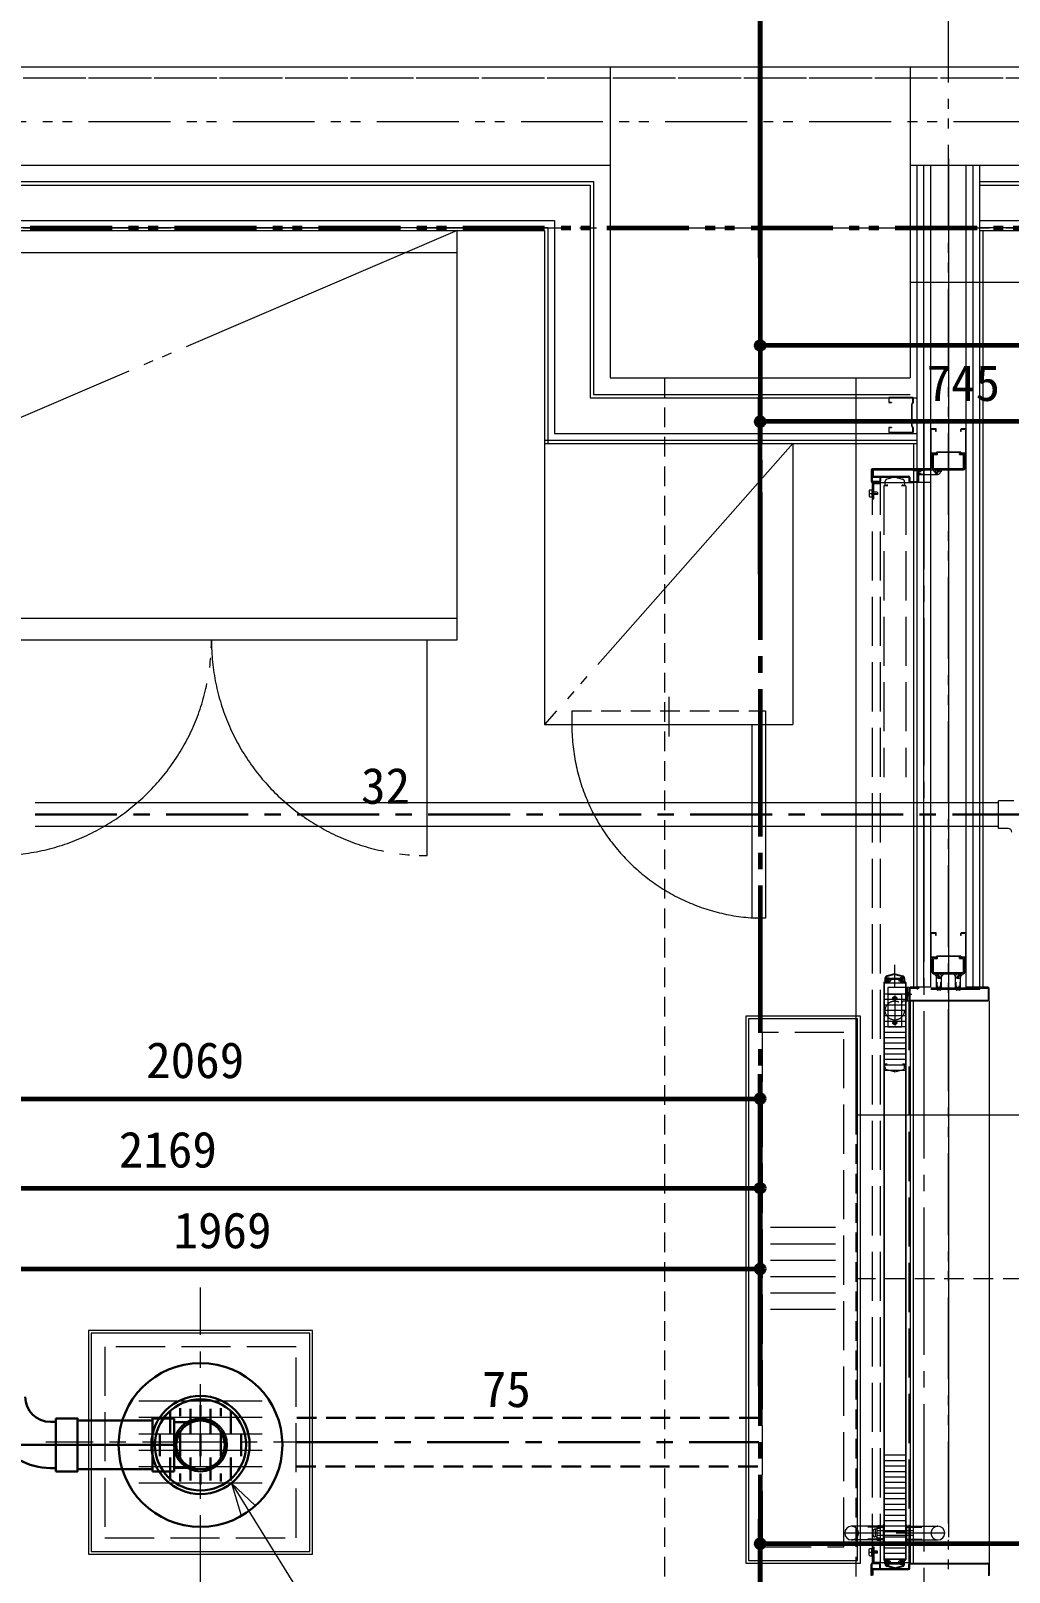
# Model space of a CAD drawing. Units: millimetres at full size, sheet at 1:30. Extents: x -16828 to 149130, y 47892 to 100313.
# Drawn here: x 4849 to 6641, y 61088 to 63912 of the extents above; entities that cross this region are included whole.
import ezdxf
from ezdxf.enums import TextEntityAlignment as Align

# ---------------------------------------------------------------- set-up
doc = ezdxf.new("R2010")
doc.units = ezdxf.units.MM
doc.header["$LTSCALE"] = 30
doc.header["$PDMODE"] = 32
doc.header["$PDSIZE"] = 15
for name, pattern in [('CHAIN1', [8, 5, -1, 1, -1]), ('CHAIN2', [12, 9, -1, 1, -1]), ('DASHED1', [1.8, 1.2, -0.6]), ('DASHED3', [4, 3, -1]), ('DOUBLE_CHAIN1', [8.8, 5, -1, 0.6, -0.6, 0.6, -1]), ('LONG_DOUBLE_CHAIN', [21.8, 18, -1, 0.6, -0.6, 0.6, -1])]:
    doc.linetypes.add(name, pattern=pattern)
for name, color, linetype, lineweight in [('0-0', 7, 'CHAIN2', 15), ('0-1', 7, 'Continuous', 15), ('2-0_通芯', 7, 'DOUBLE_CHAIN1', 15), ('2-1_躯体', 7, 'Continuous', 15), ('2-2_間仕切り芯', 7, 'DOUBLE_CHAIN1', 15), ('2-3_間仕切り', 7, 'Continuous', 15), ('2-A_建具', 7, 'Continuous', 15), ('2-B_金物', 7, 'Continuous', 15), ('3-0_AIHO08-壁芯', 7, 'CHAIN2', 15), ('3-4_AIHO30-厨房機器', 7, 'Continuous', 15), ('3-5_AIHO31-厨房機器中心線', 7, 'CHAIN2', 15), ('3-6_AIHO33-厨房機器隠れ線', 7, 'DASHED1', 15), ('3-8_AIHO30-厨房機器LL', 7, 'Continuous', 15), ('3-9_AIHO32-厨房機器補助線', 7, 'LONG_DOUBLE_CHAIN', 15), ('9-6_無題7', 7, 'Continuous', 15), ('9-9_配管－汚水１：硬質塩ビ管（ＤＶ）', 2, 'Continuous', 30), ('9-B_配管－給湯１２：ＨＴＬＰ（ＵＸ）', 3, 'Continuous', 20), ('9-E_配管－給湯１：ＣＵＰ(Ｍ)', 1, 'Continuous', 60)]:
    doc.layers.add(name, color=color, linetype=linetype, lineweight=lineweight)
doc.styles.add('ＭＳ ゴシック', font='')
doc.styles.get('ＭＳ ゴシック').set_extended_font_data('MS Gothic')

msp = doc.modelspace()

# ---------------------------------------------------------------- linework, layer by layer
at = {"layer": '0-0', "color": 1, "lineweight": 60}
msp.add_line((6184.96, 68105.86), (6184.96, 49250.86), dxfattribs=at)
at = {"layer": '0-0'}
msp.add_line((-9565.04, 63550.86), (35684.96, 63550.86), dxfattribs=at)
at = {"layer": '0-1'}
for p, q in [((-6110.04, 63845.86), (25484.96, 63845.86)), ((6459.96, 63845.86), (6459.96, 63275.86)), ((459.96, 63665.86), (5909.96, 63665.86)), ((6459.96, 63665.86), (11909.96, 63665.86)), ((11909.96, 63450.86), (6459.96, 63450.86))]:
    msp.add_line(p, q, dxfattribs=at)
at = {"layer": '0-1', "linetype": 'DASHED3'}
msp.add_line((-925.04, 63825.86), (25384.96, 63825.86), dxfattribs=at)
at = {"layer": '0-1', "linetype": 'DASHED1'}
for p, q in [((6009.96, 63275.86), (6009.96, 55775.86)), ((6359.96, 63275.86), (6359.96, 55775.86)), ((6359.96, 61925.86), (12009.96, 61925.86)), ((6359.96, 61625.86), (12009.96, 61625.86))]:
    msp.add_line(p, q, dxfattribs=at)
at = {"layer": '0-1'}
for points in [[(5909.96, 63845.86), (5909.96, 63275.86), (6459.96, 63275.86)], [(6359.96, 63275.86), (6359.96, 61925.86), (12009.96, 61925.86), (12009.96, 63275.86)]]:
    msp.add_lwpolyline(points, dxfattribs=at)
at = {"layer": '2-0_通芯'}
msp.add_line((-9565.04, 63745.86), (35684.96, 63745.86), dxfattribs=at)
at = {"layer": '2-0_通芯', "color": 1, "lineweight": 60}
msp.add_line((-10727.74, 63550.86), (35684.96, 63550.86), dxfattribs=at)
at = {"layer": '2-1_躯体'}
for p, q in [((4499.96, 63845.86), (12639.96, 63845.86)), ((5909.96, 63845.86), (5909.96, 63275.86)), ((6459.96, 63845.86), (6459.96, 63275.86)), ((4539.96, 63665.86), (5909.96, 63665.86)), ((6459.96, 63665.86), (11909.96, 63665.86)), ((5909.96, 63275.86), (6459.96, 63275.86))]:
    msp.add_line(p, q, dxfattribs=at)
at = {"layer": '2-1_躯体', "linetype": 'DASHED3'}
msp.add_line((4499.96, 63825.86), (12639.96, 63825.86), dxfattribs=at)
at = {"layer": '2-2_間仕切り芯'}
msp.add_line((6529.96, 57745.22), (6529.96, 64749.43), dxfattribs=at)
at = {"layer": '2-3_間仕切り'}
for p, q in [((6472.46, 62159.36), (6472.46, 63665.86)), ((6484.96, 62159.36), (6484.96, 63665.86)), ((6497.46, 62159.36), (6497.46, 63665.86)), ((6562.46, 62159.36), (6562.46, 63665.86)), ((6574.96, 62159.36), (6574.96, 63665.86)), ((6587.46, 62159.36), (6587.46, 63665.86)), ((4501.56, 63635.86), (5879.96, 63635.86)), ((6587.46, 63635.86), (11879.96, 63635.86)), ((4539.96, 63629.36), (5873.46, 63629.36)), ((4524.96, 63551.86), (5795.96, 63551.86)), ((4524.96, 63545.86), (5789.96, 63545.86)), ((4539.96, 63564.36), (5808.46, 63564.36)), ((5795.96, 63551.86), (5795.96, 63155.86)), ((5808.46, 63564.36), (5808.46, 63174.36)), ((6587.46, 63564.36), (11808.46, 63564.36)), ((6593.46, 62159.36), (6593.46, 63545.86)), ((5789.96, 63161.86), (6472.46, 63161.86)), ((5808.46, 63174.36), (6472.46, 63174.36)), ((6466.46, 62159.36), (6466.46, 63155.86))]:
    msp.add_line(p, q, dxfattribs=at)
for points in [[(5879.96, 63635.86), (5879.96, 63245.86), (6459.96, 63245.86)], [(5873.46, 63629.36), (5873.46, 63239.36), (6472.46, 63239.36)], [(6587.46, 63629.36), (11873.46, 63629.36), (11873.46, 63239.36)], [(5789.96, 63545.86), (5789.96, 63155.86), (6472.46, 63155.86)], [(6587.46, 63551.86), (11795.96, 63551.86), (11795.96, 63161.86)], [(6587.46, 63545.86), (11789.96, 63545.86), (11789.96, 63155.86)]]:
    msp.add_lwpolyline(points, dxfattribs=at)
at = {"layer": '2-A_建具'}
for p, q in [((6529.96, 63677.94), (6529.96, 61151.87)), ((6420.46, 63239.16), (6420.46, 63231.56)), ((6421.26, 63231.46), (6421.26, 63239.26)), ((6464.36, 63239.56), (6421.56, 63239.56)), ((6464.26, 63240.36), (6421.66, 63240.36)), ((6464.66, 63230.82), (6464.66, 63239.26)), ((6465.46, 63239.16), (6465.46, 63230.86)), ((6425.46, 63231.16), (6421.56, 63231.16)), ((6425.46, 63230.36), (6421.66, 63230.36)), ((6425.46, 63231.16), (6425.46, 63230.36)), ((6462.66, 63187.53), (6462.66, 63228.2)), ((6464.57, 63230.6), (6463.01, 63229.04)), ((6463.46, 63187.49), (6463.46, 63228.24)), ((6465.11, 63230.01), (6463.55, 63228.45)), ((6420.46, 63184.16), (6420.46, 63176.56)), ((6421.26, 63176.46), (6421.26, 63184.26)), ((6425.46, 63184.56), (6421.56, 63184.56)), ((6425.46, 63185.36), (6421.66, 63185.36)), ((6425.46, 63185.36), (6425.46, 63184.56)), ((6463.01, 63186.68), (6464.57, 63185.12)), ((6463.55, 63187.27), (6465.11, 63185.71)), ((6464.66, 63176.46), (6464.66, 63184.91)), ((6465.46, 63184.86), (6465.46, 63176.56)), ((6497.46, 63138.96), (6497.46, 63181.56)), ((6498.26, 63138.56), (6498.26, 63181.96)), ((6498.26, 63181.96), (6506.66, 63181.96)), ((6506.26, 63182.76), (6498.66, 63182.76)), ((6507.46, 63177.76), (6507.46, 63181.56)), ((6553.26, 63181.96), (6561.66, 63181.96)), ((6553.26, 63177.76), (6553.26, 63181.96)), ((6561.26, 63182.76), (6553.66, 63182.76)), ((6562.46, 63138.96), (6562.46, 63181.56)), ((6464.36, 63176.16), (6421.56, 63176.16)), ((6464.26, 63175.36), (6421.66, 63175.36)), ((6498.26, 63138.56), (6507.13, 63138.56)), ((6498.66, 63137.76), (6509.96, 63137.76)), ((6499.96, 63110.16), (6499.96, 63135.36)), ((6502.26, 63135.46), (6509.96, 63135.46)), ((6502.26, 63110.06), (6502.26, 63135.46)), ((6509.13, 63140.56), (6507.13, 63138.56)), ((6509.46, 63139.76), (6507.81, 63138.11)), ((6509.13, 63140.56), (6550.79, 63140.56)), ((6509.46, 63139.76), (6550.46, 63139.76)), ((6509.96, 63135.46), (6509.96, 63137.76)), ((6549.96, 63135.46), (6557.66, 63135.46)), ((6552.11, 63138.11), (6550.46, 63139.76)), ((6552.79, 63138.56), (6550.79, 63140.56)), ((6559.96, 63110.16), (6559.96, 63135.36)), ((6388.46, 63106.96), (6388.46, 63086.76)), ((6390.06, 63107.76), (6475.46, 63107.76)), ((6390.06, 63107.76), (6390.06, 63085.96)), ((6496.46, 63109.36), (6390.86, 63109.36)), ((6391.66, 63095.96), (6456.66, 63095.96)), ((6392.46, 63094.36), (6457.46, 63094.36)), ((6403.86, 63094.36), (6403.86, 63085.96)), ((6405.46, 63094.36), (6405.46, 63086.76)), ((6457.46, 63094.36), (6457.46, 63086.76)), ((6472.16, 63105.46), (6465.46, 63105.46)), ((6472.07, 63101.26), (6479.82, 63101.26)), ((6472.4, 63099.76), (6486.26, 63099.76)), ((6473.16, 63085.96), (6473.16, 63104.46)), ((6473.56, 63107.76), (6509.96, 63107.76)), ((6473.56, 63098.76), (6509.96, 63098.76)), ((6474.71, 63106.76), (6486.26, 63106.76)), ((6475.05, 63105.26), (6479.82, 63105.26)), ((6475.46, 63109.36), (6475.46, 63107.76)), ((6502.36, 63107.76), (6557.56, 63107.76)), ((6511.83, 63107.36), (6505.86, 63101.4)), ((6513.43, 63106.13), (6507.09, 63099.79)), ((6403.86, 63085.96), (6390.06, 63085.96)), ((6403.06, 63084.36), (6390.86, 63084.36)), ((6459.06, 63093.56), (6459.06, 63085.96)), ((6459.06, 63085.96), (6475.46, 63085.96)), ((6496.46, 63084.36), (6459.86, 63084.36)), ((6497.46, 62215.56), (6497.46, 62258.16)), ((6498.26, 62258.56), (6506.66, 62258.56)), ((6498.26, 62215.16), (6498.26, 62258.56)), ((6506.26, 62259.36), (6498.66, 62259.36)), ((6506.66, 62254.36), (6506.66, 62258.56)), ((6507.46, 62254.36), (6506.66, 62254.36)), ((6507.46, 62254.36), (6507.46, 62258.16)), ((6552.46, 62254.36), (6552.46, 62258.16)), ((6553.26, 62254.36), (6552.46, 62254.36)), ((6553.26, 62254.36), (6553.26, 62258.56)), ((6553.26, 62258.56), (6561.66, 62258.56)), ((6561.26, 62259.36), (6553.66, 62259.36)), ((6561.66, 62215.16), (6561.66, 62258.56)), ((6562.46, 62215.56), (6562.46, 62258.16)), ((6431.46, 62160.96), (6431.46, 62200.36)), ((6498.26, 62215.16), (6507.13, 62215.16)), ((6498.66, 62214.36), (6509.96, 62214.36)), ((6499.96, 62186.76), (6499.96, 62211.96)), ((6502.26, 62186.66), (6502.26, 62212.06)), ((6502.26, 62212.06), (6509.96, 62212.06)), ((6509.13, 62217.16), (6507.13, 62215.16)), ((6509.46, 62216.36), (6507.81, 62214.71)), ((6509.13, 62217.16), (6550.79, 62217.16)), ((6509.46, 62216.36), (6550.46, 62216.36)), ((6509.96, 62212.06), (6509.96, 62214.36)), ((6549.96, 62212.06), (6549.96, 62214.36)), ((6549.96, 62214.36), (6561.26, 62214.36)), ((6549.96, 62212.06), (6557.66, 62212.06)), ((6552.11, 62214.71), (6550.46, 62216.36)), ((6552.79, 62215.16), (6550.79, 62217.16)), ((6552.79, 62215.16), (6561.66, 62215.16)), ((6557.66, 62186.66), (6557.66, 62212.06)), ((6559.96, 62186.76), (6559.96, 62211.96)), ((6411.46, 62168.06), (6411.46, 61110.66)), ((6412.06, 62168.36), (6412.06, 61110.36)), ((6450.86, 62166.86), (6412.06, 62166.86)), ((6412.21, 62167.86), (6412.21, 62167.36)), ((6418.96, 62168.96), (6412.36, 62168.96)), ((6413.46, 62175.58), (6413.46, 62169.36)), ((6413.46, 62169.36), (6417.46, 62169.36)), ((6414.66, 62173.36), (6414.66, 62170.56)), ((6414.66, 62170.56), (6417.46, 62170.56)), ((6414.96, 62176.86), (6421.46, 62176.86)), ((6414.96, 62175.36), (6417.46, 62175.36)), ((6430.92, 62184.29), (6417.1, 62180.39)), ((6417.21, 62168.36), (6417.21, 62167.86)), ((6417.21, 62167.86), (6419.96, 62167.86)), ((6417.46, 62175.36), (6417.46, 62174.36)), ((6417.46, 62174.36), (6421.71, 62174.36)), ((6417.46, 62170.71), (6417.46, 62173.86)), ((6417.46, 62170.56), (6417.46, 62169.36)), ((6430.92, 62182.73), (6417.51, 62178.94)), ((6418.3, 62169.72), (6419.96, 62169.36)), ((6418.46, 62170.71), (6420.57, 62170.25)), ((6418.71, 62172.66), (6418.71, 62171.36)), ((6419.21, 62173.16), (6421.71, 62173.16)), ((6419.21, 62170.86), (6423.71, 62170.86)), ((6419.96, 62169.36), (6419.96, 62167.86)), ((6420.96, 62169.76), (6420.96, 62167.86)), ((6420.96, 62167.86), (6441.96, 62167.86)), ((6421.46, 62176.86), (6421.46, 62175.86)), ((6421.46, 62175.86), (6441.46, 62175.86)), ((6421.71, 62174.36), (6421.71, 62173.16)), ((6423.71, 62174.36), (6423.71, 62170.86)), ((6423.71, 62174.36), (6439.21, 62174.36)), ((6432, 62184.29), (6445.82, 62180.39)), ((6432, 62182.73), (6445.41, 62178.94)), ((6439.21, 62174.36), (6439.21, 62170.86)), ((6443.71, 62170.86), (6439.21, 62170.86)), ((6445.46, 62174.36), (6441.21, 62174.36)), ((6441.21, 62174.36), (6441.21, 62173.16)), ((6443.71, 62173.16), (6441.21, 62173.16)), ((6441.46, 62176.86), (6441.46, 62175.86)), ((6447.96, 62176.86), (6441.46, 62176.86)), ((6441.96, 62169.76), (6441.96, 62167.86)), ((6444.46, 62170.71), (6442.35, 62170.25)), ((6444.62, 62169.72), (6442.96, 62169.36)), ((6442.96, 62169.36), (6442.96, 62167.86)), ((6443.96, 62168.96), (6443.96, 62168.36)), ((6450.56, 62168.96), (6443.96, 62168.96)), ((6450.86, 62168.36), (6443.96, 62168.36)), ((6444.21, 62172.66), (6444.21, 62171.36)), ((6447.96, 62175.36), (6445.46, 62175.36)), ((6445.46, 62175.36), (6445.46, 62174.36)), ((6445.46, 62170.71), (6445.46, 62173.86)), ((6445.46, 62170.56), (6445.46, 62169.36)), ((6448.26, 62170.56), (6445.46, 62170.56)), ((6449.46, 62169.36), (6445.46, 62169.36)), ((6448.26, 62173.36), (6448.26, 62170.56)), ((6449.46, 62175.58), (6449.46, 62169.36)), ((6450.71, 62167.86), (6450.71, 62167.36)), ((6450.86, 62168.36), (6450.86, 61110.36)), ((6451.46, 62168.06), (6451.46, 61110.66)), ((6502.26, 62186.66), (6557.66, 62186.66)), ((6502.36, 62184.36), (6557.56, 62184.36)), ((6507.96, 62155.86), (6507.96, 62179.86)), ((6508.36, 62181.73), (6514.33, 62175.77)), ((6508.96, 62157.02), (6508.96, 62168.56)), ((6509.59, 62183.33), (6515.93, 62176.99)), ((6510.46, 62157.35), (6510.46, 62162.12)), ((6514.46, 62154.37), (6514.46, 62162.12)), ((6515.96, 62154.71), (6515.96, 62168.56)), ((6516.96, 62155.86), (6516.96, 62179.86)), ((6542.96, 62155.86), (6542.96, 62179.86)), ((6543.96, 62154.71), (6543.96, 62168.56)), ((6550.33, 62183.33), (6543.99, 62176.99)), ((6545.46, 62154.37), (6545.46, 62162.12)), ((6551.55, 62181.73), (6545.59, 62175.77)), ((6549.46, 62157.35), (6549.46, 62162.12)), ((6550.96, 62157.02), (6550.96, 62168.56)), ((6551.96, 62155.86), (6551.96, 62179.86)), ((6450.86, 62146.86), (6412.06, 62146.86)), ((6450.86, 62136.86), (6412.06, 62136.86)), ((6451.46, 62159.36), (6457.46, 62159.36)), ((6454.26, 62159.36), (6454.26, 62134.36)), ((6457.46, 62159.36), (6457.46, 62134.36)), ((6457.46, 62156.96), (6457.46, 62136.76)), ((6459.06, 62157.76), (6475.46, 62157.76)), ((6459.06, 62157.76), (6459.06, 62135.96)), ((6459.06, 62135.96), (6602.86, 62135.96)), ((6459.46, 62134.36), (6459.46, 61104.36)), ((6496.46, 62159.36), (6459.86, 62159.36)), ((6459.86, 62134.36), (6602.06, 62134.36)), ((6465.46, 62134.36), (6465.46, 61104.36)), ((6472.46, 62157.76), (6472.46, 62155.46)), ((6475.46, 62159.36), (6475.46, 62157.76)), ((6602.06, 62159.36), (6563.46, 62159.36)), ((6584.46, 62157.76), (6584.46, 62159.36)), ((6584.46, 62157.76), (6602.86, 62157.76)), ((6587.46, 62155.46), (6587.46, 62157.76)), ((6602.86, 62135.96), (6602.86, 62157.76)), ((6604.46, 62136.76), (6604.46, 62156.96)), ((6604.46, 62134.36), (6604.46, 61101.96)), ((6411.46, 62132.76), (6411.46, 62103.36)), ((6450.86, 62126.86), (6412.06, 62126.86)), ((6450.86, 62116.86), (6412.06, 62116.86)), ((6450.86, 62106.86), (6412.06, 62106.86)), ((6451.46, 62132.76), (6451.46, 62103.36)), ((6450.86, 62096.86), (6412.06, 62096.86)), ((6450.86, 62086.86), (6412.06, 62086.86)), ((6450.86, 62076.86), (6412.06, 62076.86)), ((6450.86, 62066.86), (6412.06, 62066.86)), ((6450.86, 62056.86), (6412.06, 62056.86)), ((6450.86, 62046.86), (6412.06, 62046.86)), ((6450.86, 62036.86), (6412.06, 62036.86)), ((6450.86, 62026.86), (6412.06, 62026.86)), ((6450.86, 62016.86), (6412.06, 62016.86)), ((6450.86, 62006.86), (6412.06, 62006.86)), ((6413.46, 62019.36), (6417.46, 62019.36)), ((6413.46, 62013.15), (6413.46, 62019.36)), ((6431.18, 62004.36), (6417.1, 62008.33)), ((6431.74, 62004.36), (6431.18, 62004.36)), ((6431.74, 62004.36), (6445.82, 62008.33)), ((6445.46, 62019.36), (6449.46, 62019.36)), ((6449.46, 62013.15), (6449.46, 62019.36)), ((6450.86, 61301.86), (6412.06, 61301.86)), ((6450.86, 61291.86), (6412.06, 61291.86)), ((6450.86, 61281.86), (6412.06, 61281.86)), ((6450.86, 61271.86), (6412.06, 61271.86)), ((6450.86, 61261.86), (6412.06, 61261.86)), ((6450.86, 61251.86), (6412.06, 61251.86)), ((6450.86, 61241.86), (6412.06, 61241.86)), ((6450.86, 61231.86), (6412.06, 61231.86)), ((6450.86, 61221.86), (6412.06, 61221.86)), ((6450.86, 61211.86), (6412.06, 61211.86)), ((6450.86, 61201.86), (6412.06, 61201.86)), ((6409.96, 61174.36), (6409.96, 61144.36)), ((6411.46, 61174.36), (6409.96, 61174.36)), ((6411.46, 61174.36), (6411.46, 61144.36)), ((6450.86, 61191.86), (6412.06, 61191.86)), ((6450.86, 61181.86), (6412.06, 61181.86)), ((6451.46, 61174.36), (6452.96, 61174.36)), ((6451.46, 61174.36), (6451.46, 61144.36)), ((6452.96, 61174.36), (6452.96, 61144.36)), ((6409.96, 61171.86), (6352.46, 61171.86)), ((6409.96, 61146.86), (6352.46, 61146.86)), ((6450.86, 61171.86), (6412.06, 61171.86)), ((6450.86, 61161.86), (6412.06, 61161.86)), ((6450.86, 61151.86), (6412.06, 61151.86)), ((6452.96, 61171.86), (6510.46, 61171.86)), ((6452.96, 61146.86), (6510.46, 61146.86)), ((6411.46, 61144.36), (6409.96, 61144.36)), ((6450.86, 61141.86), (6412.06, 61141.86)), ((6450.86, 61131.86), (6412.06, 61131.86)), ((6450.86, 61121.86), (6412.06, 61121.86)), ((6451.46, 61144.36), (6452.96, 61144.36)), ((6388.46, 61081.76), (6388.46, 61101.96)), ((6403.86, 61102.76), (6390.06, 61102.76)), ((6390.06, 61080.96), (6390.06, 61102.76)), ((6403.06, 61104.36), (6390.86, 61104.36)), ((6391.66, 61092.76), (6456.66, 61092.76)), ((6391.66, 61081.96), (6391.66, 61092.76)), ((6392.46, 61094.36), (6457.46, 61094.36)), ((6403.86, 61094.36), (6403.86, 61102.76)), ((6405.46, 61094.36), (6405.46, 61101.96)), ((6450.86, 61111.86), (6412.06, 61111.86)), ((6418.96, 61110.36), (6412.06, 61110.36)), ((6412.21, 61110.86), (6412.21, 61111.36)), ((6418.96, 61109.76), (6412.36, 61109.76)), ((6413.46, 61109.36), (6417.46, 61109.36)), ((6413.46, 61103.15), (6413.46, 61109.36)), ((6414.66, 61108.16), (6417.46, 61108.16)), ((6414.66, 61105.36), (6414.66, 61108.16)), ((6414.96, 61103.36), (6417.46, 61103.36)), ((6414.96, 61101.86), (6421.46, 61101.86)), ((6430.92, 61094.44), (6417.1, 61098.33)), ((6417.46, 61108.16), (6417.46, 61109.36)), ((6417.46, 61108.01), (6417.46, 61104.86)), ((6417.46, 61104.36), (6421.71, 61104.36)), ((6417.46, 61103.36), (6417.46, 61104.36)), ((6430.92, 61095.99), (6417.51, 61099.78)), ((6418.3, 61109), (6419.96, 61109.36)), ((6418.46, 61108.01), (6420.57, 61108.47)), ((6418.71, 61106.06), (6418.71, 61107.36)), ((6418.96, 61109.76), (6418.96, 61110.36)), ((6419.21, 61107.86), (6423.71, 61107.86)), ((6419.21, 61105.56), (6421.71, 61105.56)), ((6419.96, 61109.36), (6419.96, 61110.86)), ((6420.96, 61108.96), (6420.96, 61110.86)), ((6441.96, 61110.86), (6420.96, 61110.86)), ((6421.46, 61101.86), (6421.46, 61102.86)), ((6421.46, 61102.86), (6441.46, 61102.86)), ((6421.71, 61104.36), (6421.71, 61105.56)), ((6423.71, 61104.36), (6423.71, 61107.86)), ((6423.71, 61104.36), (6439.21, 61104.36)), ((6432, 61095.99), (6445.41, 61099.78)), ((6432, 61094.44), (6445.82, 61098.33)), ((6439.21, 61104.36), (6439.21, 61107.86)), ((6443.71, 61107.86), (6439.21, 61107.86)), ((6441.21, 61104.36), (6441.21, 61105.56)), ((6443.71, 61105.56), (6441.21, 61105.56)), ((6441.46, 61101.86), (6441.46, 61102.86)), ((6447.96, 61101.86), (6441.46, 61101.86)), ((6441.96, 61108.96), (6441.96, 61110.86)), ((6444.46, 61108.01), (6442.35, 61108.47)), ((6445.71, 61110.86), (6442.96, 61110.86)), ((6442.96, 61109.36), (6442.96, 61110.86)), ((6444.62, 61109), (6442.96, 61109.36)), ((6443.96, 61109.76), (6443.96, 61110.36)), ((6450.86, 61110.36), (6443.96, 61110.36)), ((6450.56, 61109.76), (6443.96, 61109.76)), ((6444.21, 61106.06), (6444.21, 61107.36)), ((6449.46, 61109.36), (6445.46, 61109.36)), ((6445.46, 61108.16), (6445.46, 61109.36)), ((6448.26, 61108.16), (6445.46, 61108.16)), ((6445.46, 61108.01), (6445.46, 61104.86)), ((6447.96, 61103.36), (6445.46, 61103.36)), ((6445.71, 61110.36), (6445.71, 61110.86)), ((6448.26, 61105.36), (6448.26, 61108.16)), ((6449.46, 61103.15), (6449.46, 61109.36)), ((6450.71, 61110.86), (6450.71, 61111.36)), ((6457.46, 61094.36), (6457.46, 61101.96)), ((6459.06, 61102.76), (6602.86, 61102.76)), ((6459.06, 61095.16), (6459.06, 61102.76)), ((6459.86, 61104.36), (6602.06, 61104.36)), ((6602.86, 61102.76), (6602.86, 61080.96)), ((6604.46, 61101.96), (6604.46, 61081.76))]:
    msp.add_line(p, q, dxfattribs=at)
at = {"layer": '2-A_建具', "linetype": 'DASHED3'}
for p, q in [((6430.92, 63094.29), (6417.1, 63090.39)), ((6432, 63094.29), (6445.82, 63090.39)), ((6385.66, 63070.86), (6384.66, 63069.86)), ((6384.66, 63069.86), (6384.66, 63058.86)), ((6385.66, 63070.86), (6389.16, 63070.86)), ((6389.66, 63070.36), (6389.16, 63070.86)), ((6389.66, 63070.36), (6389.66, 63058.36)), ((6389.66, 63069.36), (6390.46, 63069.36)), ((6390.46, 61104.86), (6390.46, 63084.36)), ((6465.46, 63083.86), (6390.46, 63083.86)), ((6399.26, 63066.36), (6390.46, 63066.36)), ((6391.66, 63054.36), (6391.66, 63081.96)), ((6394.06, 63084.36), (6404.66, 63084.36)), ((6399.66, 63065.96), (6399.26, 63066.36)), ((6404.66, 63082.76), (6404.66, 63084.36)), ((6405.46, 61104.86), (6405.46, 63084.36)), ((6418.96, 63078.46), (6411.46, 63078.46)), ((6411.46, 63078.46), (6411.46, 62544.36)), ((6413.46, 63085.58), (6413.46, 63079.66)), ((6413.76, 63079.36), (6417.46, 63079.36)), ((6417.46, 63080.56), (6417.46, 63079.36)), ((6451.46, 63078.46), (6443.96, 63078.46)), ((6445.46, 63080.56), (6445.46, 63079.36)), ((6445.46, 63079.36), (6449.16, 63079.36)), ((6449.46, 63085.58), (6449.46, 63079.66)), ((6451.46, 63078.46), (6451.46, 62544.36)), ((6384.66, 63064.36), (6399.66, 63064.36)), ((6384.66, 63058.86), (6385.66, 63057.86)), ((6385.66, 63057.86), (6389.16, 63057.86)), ((6389.66, 63058.36), (6389.16, 63057.86)), ((6389.66, 63059.36), (6390.46, 63059.36)), ((6399.26, 63062.36), (6390.46, 63062.36)), ((6391.66, 63054.36), (6393.26, 63054.36)), ((6418.96, 62158.36), (6418.96, 62086.86)), ((6418.96, 62146.86), (6443.96, 62146.86)), ((6419.96, 62159.36), (6451.46, 62159.36)), ((6436.46, 62139.36), (6426.46, 62139.36)), ((6431.46, 62144.36), (6431.46, 62089.46)), ((6443.96, 62146.86), (6443.96, 62086.86)), ((6449.96, 62146.86), (6462.46, 62146.86)), ((6454.26, 62151.11), (6456.26, 62149.11)), ((6454.26, 62142.61), (6456.26, 62144.61)), ((6457.46, 62149.11), (6456.26, 62149.11)), ((6456.26, 62144.61), (6456.26, 62149.11)), ((6457.46, 62144.61), (6456.26, 62144.61)), ((6457.46, 62134.36), (6457.46, 61101.96)), ((6587.46, 62157.76), (6472.46, 62157.76)), ((6587.46, 62155.46), (6472.46, 62155.46)), ((6418.96, 62086.86), (6443.96, 62086.86)), ((6426.46, 62094.36), (6436.46, 62094.36)), ((6523.96, 61159.36), (6338.96, 61159.36)), ((6409.96, 61170.36), (6382.09, 61170.36)), ((6409.96, 61148.36), (6382.09, 61148.36)), ((6398.46, 61166.36), (6394.8, 61166.36)), ((6398.46, 61152.36), (6394.8, 61152.36)), ((6396.46, 61152.36), (6396.46, 61166.36)), ((6398.46, 61171.66), (6398.46, 61171.86)), ((6398.46, 61171.66), (6405.46, 61171.66)), ((6398.46, 61171.66), (6400.46, 61169.66)), ((6398.46, 61168.86), (6398.46, 61149.86)), ((6465.17, 61163.36), (6398.46, 61163.36)), ((6398.46, 61155.36), (6465.17, 61155.36)), ((6398.46, 61147.06), (6400.46, 61149.06)), ((6398.46, 61147.06), (6398.46, 61146.86)), ((6398.46, 61147.06), (6405.46, 61147.06)), ((6409.96, 61169.86), (6399.46, 61169.86)), ((6409.96, 61148.86), (6399.46, 61148.86)), ((6400.46, 61169.66), (6400.46, 61167.28)), ((6400.46, 61149.06), (6400.46, 61151.44)), ((6401.96, 61172.46), (6401.96, 61167.28)), ((6401.96, 61151.44), (6401.96, 61146.26)), ((6405.46, 61171.66), (6403.46, 61169.66)), ((6403.46, 61169.66), (6403.46, 61167.28)), ((6403.46, 61149.06), (6403.46, 61151.44)), ((6405.46, 61147.06), (6403.46, 61149.06)), ((6452.96, 61170.36), (6480.82, 61170.36)), ((6452.96, 61148.36), (6480.82, 61148.36)), ((6384.66, 61129.86), (6385.66, 61130.86)), ((6384.66, 61118.86), (6384.66, 61129.86)), ((6384.66, 61124.36), (6399.66, 61124.36)), ((6385.66, 61117.86), (6384.66, 61118.86)), ((6385.66, 61130.86), (6389.16, 61130.86)), ((6385.66, 61117.86), (6389.16, 61117.86)), ((6389.66, 61130.36), (6389.16, 61130.86)), ((6389.66, 61118.36), (6389.16, 61117.86)), ((6389.66, 61118.36), (6389.66, 61130.36)), ((6389.66, 61129.36), (6390.46, 61129.36)), ((6389.66, 61119.36), (6390.46, 61119.36)), ((6399.26, 61126.36), (6390.46, 61126.36)), ((6399.26, 61122.36), (6390.46, 61122.36)), ((6391.66, 61134.36), (6393.26, 61134.36)), ((6391.66, 61134.36), (6391.66, 61106.76)), ((6393.26, 61134.36), (6393.26, 61105.96)), ((6399.66, 61122.76), (6399.26, 61122.36)), ((6457.46, 61104.86), (6390.46, 61104.86)), ((6394.06, 61104.36), (6404.66, 61104.36))]:
    msp.add_line(p, q, dxfattribs=at)
at = {"layer": '2-A_建具'}
for points in [[(6507.46, 63177.76), (6506.66, 63177.76), (6506.66, 63181.96)], [(6553.26, 63177.76), (6552.46, 63177.76), (6552.46, 63181.56)], [(6552.79, 63138.56), (6561.66, 63138.56), (6561.66, 63181.96)], [(6502.26, 63110.06), (6557.66, 63110.06), (6557.66, 63135.46)], [(6549.96, 63135.46), (6549.96, 63137.76), (6561.26, 63137.76)], [(6390.06, 63106.76), (6391.66, 63106.76), (6391.66, 63095.96)], [(6472.06, 63107.76), (6465.46, 63107.76), (6465.46, 63105.46)], [(6475.46, 63084.36), (6475.46, 63085.96), (6475.46, 63104.36)], [(6418.96, 62168.96), (6418.96, 62168.36), (6412.06, 62168.36)], [(6414.96, 62176.86), (6414.96, 62174.36), (6414.66, 62173.36)], [(6419.96, 62173.36), (6418.46, 62173.36), (6418.46, 62170.71)], [(6431.76, 62166.86), (6431.46, 62167.16), (6431.16, 62166.86)], [(6442.96, 62173.36), (6444.46, 62173.36), (6444.46, 62170.71)], [(6445.71, 62168.36), (6445.71, 62167.86), (6442.96, 62167.86)], [(6447.96, 62176.86), (6447.96, 62174.36), (6448.26, 62173.36)], [(6448.96, 62134.36), (6451.46, 62134.36), (6457.46, 62134.36)], [(6414.96, 61101.86), (6414.96, 61104.36), (6414.66, 61105.36)], [(6417.21, 61110.36), (6417.21, 61110.86), (6419.96, 61110.86)], [(6419.96, 61105.36), (6418.46, 61105.36), (6418.46, 61108.01)], [(6431.16, 61111.86), (6431.46, 61111.56), (6431.76, 61111.86)], [(6445.46, 61103.36), (6445.46, 61104.36), (6441.21, 61104.36)], [(6442.96, 61105.36), (6444.46, 61105.36), (6444.46, 61108.01)], [(6447.96, 61101.86), (6447.96, 61104.36), (6448.26, 61105.36)]]:
    msp.add_lwpolyline(points, dxfattribs=at)
at = {"layer": '2-A_建具', "linetype": 'DASHED3'}
for points in [[(6393.26, 63054.36), (6393.26, 63082.76), (6404.66, 63082.76)], [(6399.66, 63065.96), (6399.66, 63062.76), (6399.26, 63062.36)], [(6399.66, 61122.76), (6399.66, 61125.96), (6399.26, 61126.36)], [(6393.26, 61105.96), (6404.66, 61105.96), (6404.66, 61104.36)]]:
    msp.add_lwpolyline(points, dxfattribs=at)
at = {"layer": '2-A_建具'}
for centre in [(6509.96, 63103.26), (6512.46, 62179.86), (6547.46, 62179.86)]:
    msp.add_circle(centre, 4.5, dxfattribs=at)
at = {"layer": '2-A_建具', "linetype": 'DASHED3'}
for centre, radius in [((6431.46, 62116.86), 17.5), ((6431.46, 62139.36), 3.25), ((6431.46, 62139.36), 3), ((6431.46, 62139.36), 2.5), ((6431.46, 62094.36), 3.25), ((6431.46, 62094.36), 3), ((6431.46, 62094.36), 2.5)]:
    msp.add_circle(centre, radius, dxfattribs=at)
at = {"layer": '2-A_建具'}
for centre, radius, start, end in [((6421.66, 63239.16), 1.2, 90, 180), ((6421.56, 63239.26), 0.3, 90, 180), ((6464.26, 63239.16), 1.2, 0, 90), ((6464.36, 63239.26), 0.3, 0, 90), ((6421.66, 63231.56), 1.2, 180, 270), ((6421.56, 63231.46), 0.3, 180, 270), ((6463.86, 63228.2), 1.2, 135, 180), ((6463.76, 63228.24), 0.3, 135, 180), ((6464.36, 63230.82), 0.3, 315, 0), ((6464.26, 63230.86), 1.2, 315, 0), ((6421.66, 63184.16), 1.2, 90, 180), ((6421.56, 63184.26), 0.3, 90, 180), ((6463.86, 63187.53), 1.2, 180, 225), ((6463.76, 63187.49), 0.3, 180, 225), ((6464.36, 63184.91), 0.3, 0, 45), ((6464.26, 63184.86), 1.2, 0, 45), ((6498.66, 63181.56), 1.2, 90, 180), ((6506.26, 63181.56), 1.2, 0, 90), ((6553.66, 63181.56), 1.2, 90, 180), ((6561.26, 63181.56), 1.2, 0, 90), ((6421.66, 63176.56), 1.2, 180, 270), ((6421.56, 63176.46), 0.3, 180, 270), ((6464.26, 63176.56), 1.2, 270, 0), ((6464.36, 63176.46), 0.3, 270, 0), ((6498.66, 63138.96), 1.2, 180, 270), ((6502.36, 63135.36), 2.4, 90, 180), ((6506.96, 63138.96), 1.2, 270, 315), ((6552.96, 63138.96), 1.2, 225, 270), ((6557.56, 63135.36), 2.4, 0, 90), ((6561.26, 63138.96), 1.2, 270, 0), ((6390.86, 63106.96), 2.4, 90, 180), ((6392.46, 63096.76), 2.4, 180, 270), ((6456.66, 63093.56), 2.4, 0, 90), ((6472.06, 63104.36), 3.4, 0, 90), ((6474.5, 63105.51), 2.44, 112.61986, 247.38014), ((6474.5, 63101.01), 2.44, 112.61986, 247.38014), ((6472.16, 63104.46), 1, 0, 90), ((6472.62, 63105.51), 2.44, 292.61986, 67.38014), ((6475.46, 63107.76), 1, 295.84193, 90), ((6475.46, 63105.96), 1, 295.84193, 90), ((6475.46, 63104.16), 1, 295.84193, 90), ((6475.46, 63102.36), 1, 295.84193, 90), ((6475.46, 63100.56), 1, 295.84193, 90), ((6475.46, 63098.76), 1, 270, 90), ((6502.36, 63110.16), 2.4, 180, 270), ((6506.5, 63107.19), 4.02, 171.82006, 255.0162), ((6513.42, 63107.19), 4.02, 284.9838, 8.17994), ((6557.56, 63110.16), 2.4, 270, 0), ((6390.86, 63086.76), 2.4, 180, 270), ((6403.06, 63086.76), 2.4, 270, 0), ((6459.86, 63086.76), 2.4, 180, 270), ((6498.66, 62258.16), 1.2, 90, 180), ((6506.26, 62258.16), 1.2, 0, 90), ((6553.66, 62258.16), 1.2, 90, 180), ((6561.26, 62258.16), 1.2, 0, 90), ((6498.66, 62215.56), 1.2, 180, 270), ((6502.36, 62211.96), 2.4, 90, 180), ((6506.96, 62215.56), 1.2, 270, 315), ((6552.96, 62215.56), 1.2, 225, 270), ((6557.56, 62211.96), 2.4, 0, 90), ((6561.26, 62215.56), 1.2, 270, 0), ((6412.36, 62168.06), 0.9, 90, 180), ((6412.71, 62167.86), 0.5, 89.99996, 180.00004), ((6412.71, 62167.36), 0.5, 179.99996, 270.00004), ((6418.46, 62175.58), 5, 105.75454, 180), ((6418.46, 62175.58), 3.5, 105.75454, 158.46771), ((6417.96, 62173.86), 0.5, 90, 180), ((6418.46, 62170.71), 1, 180, 260.78101), ((6419.21, 62172.66), 0.5, 90, 180), ((6419.21, 62171.36), 0.5, 180, 270), ((6419.96, 62173.86), 0.5, 0, 90), ((6419.96, 62173.86), 0.5, 270, 0), ((6420.46, 62169.76), 0.5, 0, 77.66927), ((6431.46, 62182.36), 2, 74.24546, 105.75454), ((6431.46, 62180.8), 2, 74.24546, 105.75454), ((6442.46, 62169.76), 0.5, 102.33073, 180), ((6442.96, 62173.86), 0.5, 90, 180), ((6442.96, 62173.86), 0.5, 180, 270), ((6443.71, 62172.66), 0.5, 0, 90), ((6443.71, 62171.36), 0.5, 270, 0), ((6444.46, 62170.71), 1, 279.21899, 0), ((6444.96, 62173.86), 0.5, 0, 90), ((6444.46, 62175.58), 3.5, 21.53229, 74.24546), ((6444.46, 62175.58), 5, 0, 74.24546), ((6450.21, 62167.86), 0.5, 359.99996, 90.00004), ((6450.21, 62167.36), 0.5, 269.99996, 0.00004), ((6450.56, 62168.06), 0.9, 0, 90), ((6502.36, 62186.76), 2.4, 180, 270), ((6509, 62183.79), 4.02, 171.82006, 255.0162), ((6515.92, 62183.79), 4.02, 284.9838, 8.17994), ((6544, 62183.79), 4.02, 171.82006, 255.0162), ((6550.92, 62183.79), 4.02, 284.9838, 8.17994), ((6557.56, 62186.76), 2.4, 270, 0), ((6459.86, 62156.96), 2.4, 90, 180), ((6459.86, 62136.76), 2.4, 180, 270), ((6507.96, 62157.76), 1, 25.84193, 180), ((6510.21, 62154.92), 2.44, 22.61986, 157.38014), ((6510.21, 62156.8), 2.44, 202.61986, 337.38014), ((6509.76, 62157.76), 1, 25.84193, 180), ((6511.56, 62157.76), 1, 25.84193, 180), ((6513.36, 62157.76), 1, 25.84193, 180), ((6514.71, 62156.8), 2.44, 202.61986, 337.38014), ((6515.16, 62157.76), 1, 25.84193, 180), ((6516.96, 62157.76), 1, 0, 180), ((6542.96, 62157.76), 1, 0, 180), ((6545.21, 62156.8), 2.44, 202.61986, 337.38014), ((6544.76, 62157.76), 1, 0, 154.15807), ((6546.56, 62157.76), 1, 0, 154.15807), ((6548.36, 62157.76), 1, 0, 154.15807), ((6549.71, 62154.92), 2.44, 22.61986, 157.38014), ((6549.71, 62156.8), 2.44, 202.61986, 337.38014), ((6550.16, 62157.76), 1, 0, 154.15807), ((6551.96, 62157.76), 1, 0, 154.15807), ((6602.06, 62156.96), 2.4, 0, 90), ((6602.06, 62136.76), 2.4, 270, 0), ((6418.46, 62013.15), 5, 180, 254.24546), ((6444.46, 62013.15), 5, 285.75454, 0), ((6352.46, 61159.36), 12.5, 90, 270), ((6510.46, 61159.36), 12.5, 270, 90), ((6390.86, 61101.96), 2.4, 90, 180), ((6392.46, 61091.96), 2.4, 90, 180), ((6403.06, 61101.96), 2.4, 0, 90), ((6412.36, 61110.66), 0.9, 180, 270), ((6412.71, 61111.36), 0.5, 89.99996, 180.00004), ((6412.71, 61110.86), 0.5, 179.99996, 270.00004), ((6418.46, 61103.15), 5, 180, 254.24546), ((6418.46, 61103.15), 3.5, 201.53229, 254.24546), ((6418.46, 61108.01), 1, 99.21899, 180), ((6417.96, 61104.86), 0.5, 180, 270), ((6419.21, 61107.36), 0.5, 90, 180), ((6419.21, 61106.06), 0.5, 180, 270), ((6419.96, 61104.86), 0.5, 0, 90), ((6419.96, 61104.86), 0.5, 270, 0), ((6420.46, 61108.96), 0.5, 282.33073, 0), ((6431.46, 61097.92), 2, 254.24546, 285.75454), ((6431.46, 61096.36), 2, 254.24546, 285.75454), ((6442.46, 61108.96), 0.5, 180, 257.66927), ((6442.96, 61104.86), 0.5, 90, 180), ((6442.96, 61104.86), 0.5, 180, 270), ((6443.71, 61107.36), 0.5, 0, 90), ((6443.71, 61106.06), 0.5, 270, 0), ((6444.46, 61108.01), 1, 0, 80.78101), ((6444.96, 61104.86), 0.5, 270, 0), ((6444.46, 61103.15), 3.5, 285.75454, 338.46771), ((6444.46, 61103.15), 5, 285.75454, 0), ((6450.21, 61111.36), 0.5, 359.99996, 90.00004), ((6450.21, 61110.86), 0.5, 269.99996, 0.00004), ((6450.56, 61110.66), 0.9, 270, 0), ((6456.66, 61095.16), 2.4, 270, 0), ((6459.86, 61101.96), 2.4, 90, 180), ((6602.06, 61101.96), 2.4, 0, 90)]:
    msp.add_arc(centre, radius, start, end, dxfattribs=at)
at = {"layer": '2-A_建具', "linetype": 'DASHED3'}
for centre, radius, start, end in [((6431.46, 63092.36), 2, 74.24546, 105.75454), ((6394.06, 63081.96), 2.4, 90, 180), ((6418.46, 63085.58), 5, 105.75454, 180), ((6413.76, 63079.66), 0.3, 180, 270), ((6444.46, 63085.58), 5, 0, 74.24546), ((6449.16, 63079.66), 0.3, 270, 0), ((6419.96, 62158.36), 1, 90, 180), ((6448.96, 62129.36), 5, 90, 180), ((6419.96, 62087.86), 1, 180, 270), ((6442.96, 62087.86), 1, 270, 0), ((6352.46, 61159.36), 12.5, 270, 90), ((6409.26, 61159.36), 18, 164.53399, 195.46601), ((6394.8, 61163.36), 3, 90, 164.53399), ((6394.8, 61155.36), 3, 195.46601, 270), ((6401.96, 61161.95), 10.51, 70.54484, 109.45516), ((6399.46, 61168.86), 1, 90, 180), ((6399.46, 61149.86), 1, 180, 270), ((6401.96, 61156.77), 10.51, 250.54484, 289.45516), ((6510.46, 61159.36), 12.5, 90, 270), ((6394.06, 61106.76), 2.4, 180, 270)]:
    msp.add_arc(centre, radius, start, end, dxfattribs=at)
at = {"layer": '2-B_金物'}
for p, q in [((6368.46, 62106.36), (6158.46, 62106.36)), ((6158.46, 62106.36), (6158.46, 61104.36)), ((6368.46, 61104.36), (6368.46, 62106.36)), ((6363.46, 62101.36), (6163.46, 62101.36)), ((6163.46, 62101.36), (6163.46, 61109.36)), ((6363.46, 61109.36), (6363.46, 62101.36)), ((6322.9, 61719.01), (6204.02, 61719.01)), ((6322.9, 61689.01), (6204.02, 61689.01)), ((6322.9, 61659.01), (6204.02, 61659.01)), ((6322.9, 61629.01), (6204.02, 61629.01)), ((6322.9, 61599.01), (6204.02, 61599.01)), ((6322.9, 61569.01), (6204.02, 61569.01)), ((5364.96, 61530.86), (4954.96, 61530.86)), ((4954.96, 61530.86), (4954.96, 61120.86)), ((5359.96, 61525.86), (4959.96, 61525.86)), ((4959.96, 61525.86), (4959.96, 61125.86)), ((5359.96, 61125.86), (5359.96, 61525.86)), ((5273.07, 61400.86), (5046.85, 61400.86)), ((5273.07, 61370.86), (5046.85, 61370.86)), ((5273.07, 61340.86), (5046.85, 61340.86)), ((5273.07, 61310.86), (5046.85, 61310.86)), ((5273.07, 61280.86), (5046.85, 61280.86)), ((5273.07, 61250.86), (5046.85, 61250.86)), ((4959.96, 61125.86), (5359.96, 61125.86)), ((6158.46, 61104.36), (6368.46, 61104.36)), ((6163.46, 61109.36), (6363.46, 61109.36))]:
    msp.add_line(p, q, dxfattribs=at)
at = {"layer": '2-B_金物', "linetype": 'DASHED3'}
for p, q in [((6338.46, 62076.36), (6188.46, 62076.36)), ((6188.46, 62076.36), (6188.46, 61134.36)), ((6338.46, 61134.36), (6338.46, 62076.36)), ((5334.96, 61500.86), (4984.96, 61500.86)), ((4984.96, 61500.86), (4984.96, 61150.86)), ((5334.96, 61150.86), (5334.96, 61500.86)), ((4984.96, 61150.86), (5334.96, 61150.86)), ((6188.46, 61134.36), (6338.46, 61134.36))]:
    msp.add_line(p, q, dxfattribs=at)
at = {"layer": '2-B_金物', "linetype": 'CHAIN1'}
for p, q in [((5159.96, 61042.36), (5159.96, 61609.36)), ((5443.46, 61325.86), (4876.46, 61325.86))]:
    msp.add_line(p, q, dxfattribs=at)
at = {"layer": '2-B_金物'}
msp.add_lwpolyline([(4954.96, 61120.86), (5364.96, 61120.86), (5364.96, 61530.86)], dxfattribs=at)
at = {"layer": '3-0_AIHO08-壁芯'}
msp.add_line((6484.96, 63195.86), (6484.96, 58445.86), dxfattribs=at)
at = {"layer": '3-4_AIHO30-厨房機器'}
for p, q in [((5629.96, 62795.86), (5629.96, 63545.86)), ((5789.96, 63155.86), (5789.96, 62640.86)), ((3879.96, 62795.86), (5629.96, 62795.86)), ((5789.96, 62640.86), (6244.96, 62640.86))]:
    msp.add_line(p, q, dxfattribs=at)
for points in [[(3879.96, 62795.86), (3879.96, 63545.86), (5629.96, 63545.86)], [(5789.96, 63155.86), (6244.96, 63155.86), (6244.96, 62640.86)]]:
    msp.add_lwpolyline(points, dxfattribs=at)
at = {"layer": '3-5_AIHO31-厨房機器中心線'}
msp.add_line((6017.46, 62691.67), (6017.46, 62618.73), dxfattribs=at)
at = {"layer": '3-6_AIHO33-厨房機器隠れ線'}
msp.add_line((5839.96, 62665.86), (5839.96, 62640.86), dxfattribs=at)
msp.add_lwpolyline([(5839.96, 62665.86), (6194.96, 62665.86), (6194.96, 62640.86)], dxfattribs=at)
at = {"layer": '3-8_AIHO30-厨房機器LL'}
for p, q in [((3879.96, 63505.86), (5629.96, 63505.86)), ((3879.96, 62835.86), (5629.96, 62835.86))]:
    msp.add_line(p, q, dxfattribs=at)
at = {"layer": '3-9_AIHO32-厨房機器補助線'}
for p, q in [((5629.96, 63545.86), (3879.96, 62795.86)), ((6244.96, 63155.86), (5789.96, 62640.86)), ((5574.96, 62400.86), (5574.96, 62795.86)), ((6169.96, 62640.86), (6169.96, 62285.86)), ((6169.96, 62640.86), (6194.96, 62640.86)), ((6194.96, 62640.86), (6194.96, 62285.86)), ((6194.96, 62285.86), (6169.96, 62285.86))]:
    msp.add_line(p, q, dxfattribs=at)
for centre, radius, start, end in [((4784.96, 62795.86), 395, 270, 0), ((5574.96, 62795.86), 395, 180, 270), ((6194.96, 62640.86), 355, 180, 270)]:
    msp.add_arc(centre, radius, start, end, dxfattribs=at)
at = {"layer": '9-6_無題7', "color": 2, "lineweight": 30}
for p, q in [((5104.29, 61383.73), (5104.29, 61341.98)), ((5122.85, 61373.49), (5122.85, 61388.13)), ((5141.4, 61387.27), (5141.4, 61341.98)), ((5159.96, 61373.49), (5159.96, 61393.49)), ((5178.52, 61387.27), (5178.52, 61341.98)), ((5197.07, 61373.49), (5197.07, 61388.13)), ((5215.63, 61383.73), (5215.63, 61341.98)), ((5141.4, 61355.86), (5141.4, 61359.59)), ((5178.52, 61355.86), (5178.52, 61359.59)), ((5085.74, 61341.74), (5085.74, 61299.99)), ((5122.85, 61341.74), (5122.85, 61299.99)), ((5159.96, 61341.74), (5159.96, 61299.99)), ((5197.07, 61341.74), (5197.07, 61299.99)), ((5234.18, 61341.74), (5234.18, 61299.99)), ((5104.29, 61297.58), (5104.29, 61255.83)), ((5141.4, 61297.58), (5141.4, 61255.83)), ((5178.52, 61297.58), (5178.52, 61255.83)), ((5215.63, 61297.58), (5215.63, 61255.83)), ((5122.85, 61268.24), (5122.85, 61253.59)), ((5141.4, 61285.86), (5141.4, 61282.13)), ((5159.96, 61268.24), (5159.96, 61248.24)), ((5178.52, 61285.86), (5178.52, 61282.13)), ((5197.07, 61268.24), (5197.07, 61253.59))]:
    msp.add_line(p, q, dxfattribs=at)
at = {"layer": '9-6_無題7'}
for q in [(5492.34, 60806.71), (5260.29, 61209.82), (5233.91, 61193.43)]:
    msp.add_line((5216.53, 61250.86), q, dxfattribs=at)
at = {"layer": '9-6_無題7', "color": 2, "lineweight": 30}
for radius in [150, 90, 83.5]:
    msp.add_circle((5159.96, 61320.86), radius, dxfattribs=at)
at = {"layer": '9-9_配管－汚水１：硬質塩ビ管（ＤＶ）'}
for p, q in [((4885.1, 61362.95), (4894.96, 61362.95)), ((4894.96, 61272.36), (4894.96, 61369.36)), ((5071.96, 61365.36), (4934.96, 61365.36)), ((5111.96, 61369.36), (5111.96, 61327.81)), ((5111.96, 61362.86), (5135.71, 61362.86)), ((5111.96, 61272.36), (5111.96, 61313.91)), ((4884.99, 61278.55), (4894.96, 61278.55)), ((4934.96, 61276.36), (5071.96, 61276.36)), ((5111.96, 61272.36), (5071.96, 61272.36)), ((5111.96, 61278.86), (5135.71, 61278.86))]:
    msp.add_line(p, q, dxfattribs=at)
at = {"layer": '9-9_配管－汚水１：硬質塩ビ管（ＤＶ）', "linetype": 'DASHED1'}
for p, q in [((6182.37, 61370.36), (5334.96, 61370.36)), ((5334.96, 61281.36), (6182.37, 61281.36))]:
    msp.add_line(p, q, dxfattribs=at)
at = {"layer": '9-9_配管－汚水１：硬質塩ビ管（ＤＶ）', "linetype": 'CHAIN1'}
for p, q in [((4934.96, 61320.86), (4784.96, 61320.86)), ((5071.96, 61320.86), (4934.96, 61320.86)), ((5071.96, 61320.86), (5115.46, 61320.86)), ((5334.96, 61325.86), (6182.37, 61325.86))]:
    msp.add_line(p, q, dxfattribs=at)
at = {"layer": '9-9_配管－汚水１：硬質塩ビ管（ＤＶ）'}
for points in [[(4894.96, 61272.36), (4934.96, 61272.36), (4934.96, 61369.36), (4894.96, 61369.36)], [(5071.96, 61272.36), (5071.96, 61369.36), (5111.96, 61369.36)]]:
    msp.add_lwpolyline(points, dxfattribs=at)
msp.add_circle((5159.96, 61320.86), 44.5, dxfattribs=at)
for centre, radius, start, end in [((4885.1, 61409.19), 46.24, 180, 270), ((5159.96, 61320.86), 48.5, 90, 270), ((5159.96, 61320.86), 48.5, 0, 90), ((5159.96, 61320.86), 48.5, 270, 0), ((4884.99, 61394.15), 115.6, 240, 270)]:
    msp.add_arc(centre, radius, start, end, dxfattribs=at)
at = {"layer": '9-B_配管－給湯１２：ＨＴＬＰ（ＵＸ）'}
for p, q in [((6649.54, 62501.16), (6621.73, 62501.16)), ((6621.73, 62497.21), (4856.96, 62497.21)), ((4856.96, 62454.51), (6621.73, 62454.51))]:
    msp.add_line(p, q, dxfattribs=at)
at = {"layer": '9-B_配管－給湯１２：ＨＴＬＰ（ＵＸ）', "color": 2, "linetype": 'CHAIN1', "lineweight": 30}
for p, q in [((4856.96, 62475.86), (6621.73, 62475.86)), ((6621.73, 62475.86), (6671.13, 62475.86))]:
    msp.add_line(p, q, dxfattribs=at)
at = {"layer": '9-B_配管－給湯１２：ＨＴＬＰ（ＵＸ）'}
msp.add_lwpolyline([(6638.93, 62450.56), (6621.73, 62450.56), (6621.73, 62501.16)], dxfattribs=at)
msp.add_arc((6638.93, 62443.66), 6.9, 0, 90, dxfattribs=at)
at = {"layer": '9-E_配管－給湯１：ＣＵＰ(Ｍ)'}
for p, q in [((6184.96, 63495.94), (6184.96, 64325.07)), ((6184.96, 63903.79), (6184.96, 63290.41)), ((8175.46, 63335.41), (6184.96, 63335.41)), ((6184.96, 62916.63), (6184.96, 63240.93)), ((6929.46, 63195.93), (6184.96, 63195.93)), ((6184.96, 61814.16), (6184.96, 62000.24)), ((4115.96, 61955.24), (6184.96, 61955.24)), ((6184.96, 61592.08), (6184.96, 61836.32)), ((4015.96, 61791.32), (6184.96, 61791.32)), ((6184.96, 61428.79), (6184.96, 61688.41)), ((4215.96, 61643.41), (6184.96, 61643.41)), ((6184.96, 61026.9), (6184.96, 61184.95)), ((9341.09, 61139.95), (6184.96, 61139.95))]:
    msp.add_line(p, q, dxfattribs=at)
for p in [(6184.96, 63335.41), (6184.96, 63195.93), (6184.96, 61955.24), (6184.96, 61791.32), (6184.96, 61643.41), (6184.96, 61139.95)]:
    msp.add_point(p, dxfattribs=at)

# ---------------------------------------------------------------- texts
at = {"layer": '9-9_配管－汚水１：硬質塩ビ管（ＤＶ）', "color": 7, "style": 'ＭＳ ゴシック'}
msp.add_text('75', height=65.98, dxfattribs=at).set_placement((5675.22, 61370.36), align=Align.BOTTOM_LEFT)
at = {"layer": '9-B_配管－給湯１２：ＨＴＬＰ（ＵＸ）', "color": 7, "style": 'ＭＳ ゴシック'}
msp.add_text('32', height=65.98, dxfattribs=at).set_placement((5453.99, 62475.86), align=Align.BOTTOM_LEFT)
at = {"layer": '9-E_配管－給湯１：ＣＵＰ(Ｍ)', "style": 'ＭＳ ゴシック'}
for s, p in [('745', (6489.71, 63213.93)), ('2069', (5060.46, 61973.24)), ('2169', (5010.46, 61809.32)), ('1969', (5110.46, 61661.41))]:
    msp.add_text(s, height=65.98, dxfattribs=at).set_placement(p, align=Align.BOTTOM_LEFT)

doc.saveas('drawing.dxf')
